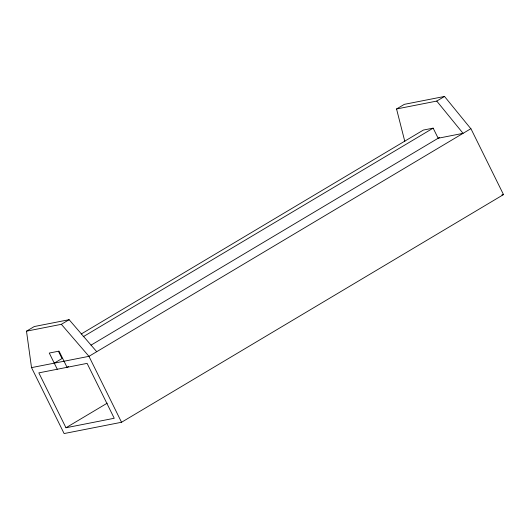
<?xml version="1.0" encoding="UTF-8"?>
<svg xmlns="http://www.w3.org/2000/svg" width="530" height="530" viewBox="0 0 530 530"><rect width="100%" height="100%" fill="white"/><g stroke="black" fill="none" stroke-linecap="round" stroke-linejoin="round"><path stroke-width="0.79" d="M404.821 141.464L396.553 108.975L404.317 104.35L444.518 96.447L470.832 128.717M31.522 367.621L88.96 356.332L470.918 128.664L503.5 194.596L121.542 422.264L64.11 433.553L31.522 367.621L26.5 331.171L34.264 326.54L69.125 319.689L96.725 351.708M26.5 331.171L61.361 324.32L69.125 319.689M396.553 108.975L436.753 101.078L444.518 96.447M81.216 334.006L423.371 130.062L433.156 128.141L438.151 138.244L463.068 133.341L436.753 101.078M83.177 336.749L433.156 128.141M54.259 363.156L62.023 358.525L58.452 351.31M91.014 345.156L439.562 137.403M68.463 366.475L67.052 367.317L59.049 351.125L49.264 353.053L57.266 369.244M65.965 427.756L114.235 418.269L87.105 363.375L38.836 372.868L65.965 427.756L107.219 403.171M501.883 194.914L503.5 194.596M61.361 324.32L88.96 356.332L121.542 422.264"/></g></svg>
